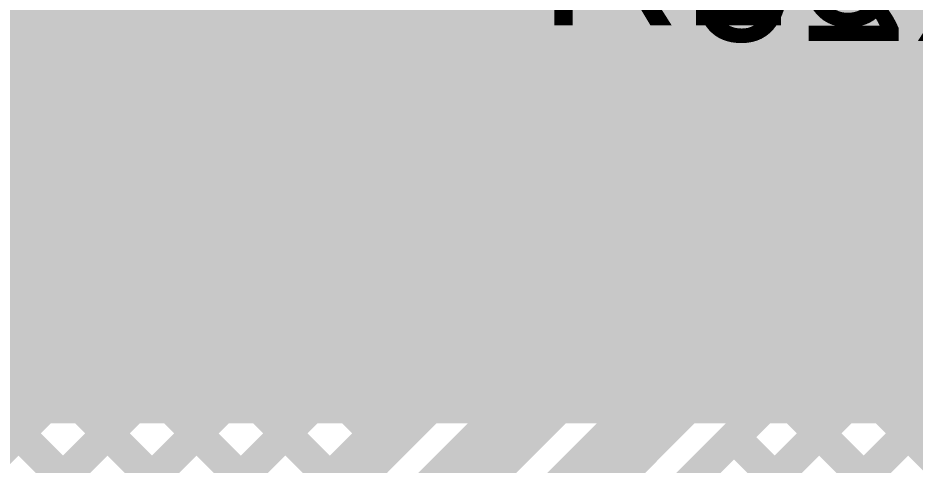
# Model space of a CAD drawing. Header units: millimetres. Extents: x -0.26 to 2.84, y -0.09 to 2.43.
# Drawn here: x 1.5544 to 1.8396, y 0.9527 to 1.0949 of the extents above; entities that cross this region are included whole.
import ezdxf

# ---------------------------------------------------------------- set-up
doc = ezdxf.new("R2010")
doc.units = ezdxf.units.MM
doc.header["$MEASUREMENT"] = 0
for name, color, linetype in [('BottomLayer', 5, 'Continuous'), ('BottomOverlay', 54, 'Continuous'), ('TopLayer', 1, 'Continuous'), ('TopOverlay', 2, 'Continuous'), ('TopPaste', 8, 'Continuous'), ('TopSolder', 216, 'Continuous')]:
    doc.layers.add(name, color=color, linetype=linetype)
doc.styles.add('Arial', font='arial.ttf', dxfattribs={"height": 0.2})

# ---------------------------------------------------------------- blocks, each defined once
blk = doc.blocks.new('VKMB1001E101MV_150')
at = {"layer": 'TopLayer'}
for points in [[(-0.1378, 0.02165), (-0.02756, 0.02165), (-0.02756, -0.02165), (-0.1378, -0.02165)], [(0.02756, 0.02165), (0.1378, 0.02165), (0.1378, -0.02165), (0.02756, -0.02165)]]:
    blk.add_hatch(color=1, dxfattribs=at).paths.add_polyline_path(points)
at = {"layer": 'TopPaste'}
for points in [[(-0.1378, 0.02165), (-0.02756, 0.02165), (-0.02756, -0.02165), (-0.1378, -0.02165)], [(0.02756, 0.02165), (0.1378, 0.02165), (0.1378, -0.02165), (0.02756, -0.02165)]]:
    blk.add_hatch(color=8, dxfattribs=at).paths.add_polyline_path(points)
at = {"layer": 'TopSolder'}
for points in [[(-0.1418, 0.02565), (-0.02356, 0.02565), (-0.02356, -0.02565), (-0.1418, -0.02565)], [(0.02356, 0.02565), (0.1418, 0.02565), (0.1418, -0.02565), (0.02356, -0.02565)]]:
    blk.add_hatch(color=216, dxfattribs=at).paths.add_polyline_path(points)
at = {"layer": 'TopOverlay', "const_width": 0.005}
for points in [[(-0.105, 0.0575), (-0.05817, 0.10433)], [(0.10433, 0.10433), (-0.05817, 0.10433)], [(0.10433, 0.031), (0.10433, 0.10433)], [(-0.105, 0.035), (-0.105, 0.0575)], [(-0.128, 0.028), (-0.128, 0.051)], [(-0.116, 0.04), (-0.139, 0.04)], [(0.10433, -0.10433), (0.10433, -0.031)], [(-0.105, -0.0575), (-0.105, -0.035)], [(-0.05817, -0.10433), (-0.105, -0.0575)], [(0.10433, -0.10433), (-0.05817, -0.10433)]]:
    blk.add_lwpolyline(points, dxfattribs=at)
at = {"layer": 'TopOverlay', "const_width": 0.0025}
for points in [[(-0.05942, 0.10433, 1), (-0.05692, 0.10433, 1)], [(-0.05942, 0.10433, 1), (-0.05692, 0.10433, 1)], [(0.10308, 0.10433, 1), (0.10558, 0.10433, 1)], [(0.10308, 0.10433, 1), (0.10558, 0.10433, 1)], [(-0.10625, 0.0575, 1), (-0.10375, 0.0575, 1)], [(-0.10625, 0.0575, 1), (-0.10375, 0.0575, 1)], [(-0.12925, 0.051, 1), (-0.12675, 0.051, 1)], [(-0.14025, 0.04, 1), (-0.13775, 0.04, 1)], [(-0.11725, 0.04, 1), (-0.11475, 0.04, 1)], [(-0.10625, 0.035, 1), (-0.10375, 0.035, 1)], [(0.10308, 0.031, 1), (0.10558, 0.031, 1)], [(-0.12925, 0.028, 1), (-0.12675, 0.028, 1)], [(0.10308, -0.031, 1), (0.10558, -0.031, 1)], [(-0.10625, -0.035, 1), (-0.10375, -0.035, 1)], [(-0.10625, -0.0575, 1), (-0.10375, -0.0575, 1)], [(-0.10625, -0.0575, 1), (-0.10375, -0.0575, 1)], [(-0.05942, -0.10433, 1), (-0.05692, -0.10433, 1)], [(-0.05942, -0.10433, 1), (-0.05692, -0.10433, 1)], [(0.10308, -0.10433, 1), (0.10558, -0.10433, 1)], [(0.10308, -0.10433, 1), (0.10558, -0.10433, 1)]]:
    blk.add_lwpolyline(points, format="xyb", close=True, dxfattribs=at)

msp = doc.modelspace()

# ---------------------------------------------------------------- hatches: boundary and pattern name
at = {"layer": 'TopLayer'}
for points in [[(1.541, 1.079), (1.68, 1.079), (1.68, 1.37), (1.541, 1.37)], [(1.422, 1.079), (1.621, 1.079), (1.621, 1.203), (1.422, 1.203)], [(1.219, 0.966), (1.892, 0.966), (1.892, 1.167), (1.219, 1.167)]]:
    msp.add_hatch(color=1, dxfattribs=at).paths.add_polyline_path(points)

# ---------------------------------------------------------------- linework, layer by layer
at = {"layer": 'BottomLayer'}
for points, const_width in [([(0.217, 1.085), (1.7995, 1.085)], 0.01), ([(1.28163, 0.803), (1.56363, 1.085)], 0.01), ([(1.30991, 0.803), (1.59191, 1.085)], 0.01), ([(1.3382, 0.803), (1.6202, 1.085)], 0.01), ([(1.36648, 0.803), (1.64848, 1.085)], 0.01), ([(1.39477, 0.803), (1.67677, 1.085)], 0.01), ([(1.42305, 0.803), (1.70505, 1.085)], 0.01), ([(1.4324, 1.085), (1.637, 0.8804)], 0.01), ([(1.45134, 0.803), (1.73334, 1.085)], 0.01), ([(1.46068, 1.085), (1.637, 0.90868)], 0.01), ([(1.48896, 1.085), (1.64421, 0.92975)], 0.01), ([(1.51725, 1.085), (1.65835, 0.94389)], 0.01), ([(1.54553, 1.085), (1.6725, 0.95804)], 0.01), ([(1.57382, 1.085), (1.68664, 0.97218)], 0.01), ([(1.57997, 0.90335), (1.76162, 1.085)], 0.01), ([(1.59709, 0.89219), (1.7899, 1.085)], 0.01), ([(1.6021, 1.085), (1.70078, 0.98632)], 0.01), ([(1.63039, 1.085), (1.71492, 1.00046)], 0.01), ([(1.65867, 1.085), (1.72906, 1.0146)], 0.01), ([(1.68695, 1.085), (1.74321, 1.02875)], 0.01), ([(1.71524, 1.085), (1.75735, 1.04289)], 0.01), ([(1.74352, 1.085), (1.77149, 1.05703)], 0.01), ([(1.7718, 1.085), (1.78563, 1.07117)], 0.01), ([(1.64374, 0.92928), (1.79872, 1.08426)], 0.01), ([(1.66, 0.91301), (1.81499, 1.068)], 0.022), ([(1.81499, 1.068), (1.911, 1.068)], 0.022), ([(1.703, 0.915), (1.821, 1.033)], 0.022), ([(1.821, 1.033), (1.936, 1.033)], 0.022), ([(1.726, 0.85139), (1.88461, 1.01)], 0.01), ([(1.726, 0.87967), (1.85633, 1.01)], 0.01), ([(1.726, 0.90547), (1.83053, 1.01)], 0.01), ([(1.83053, 1.01), (1.936, 1.01)], 0.01), ([(1.82452, 1.004), (2.052, 0.77652)], 0.01), ([(1.81038, 0.98985), (2.052, 0.74824)], 0.01), ([(1.79624, 0.97571), (2.052, 0.71995)], 0.01), ([(1.7821, 0.96157), (1.86497, 0.8787)], 0.01)]:
    msp.add_lwpolyline(points, dxfattribs=dict(at, const_width=const_width))
for points, const_width in [([(1.56113, 1.085, 1), (1.56613, 1.085, 1)], 0.005), ([(1.57132, 1.085, 1), (1.57632, 1.085, 1)], 0.005), ([(1.58941, 1.085, 1), (1.59441, 1.085, 1)], 0.005), ([(1.5996, 1.085, 1), (1.6046, 1.085, 1)], 0.005), ([(1.6177, 1.085, 1), (1.6227, 1.085, 1)], 0.005), ([(1.62789, 1.085, 1), (1.63289, 1.085, 1)], 0.005), ([(1.64598, 1.085, 1), (1.65098, 1.085, 1)], 0.005), ([(1.65617, 1.085, 1), (1.66117, 1.085, 1)], 0.005), ([(1.67427, 1.085, 1), (1.67927, 1.085, 1)], 0.005), ([(1.68445, 1.085, 1), (1.68945, 1.085, 1)], 0.005), ([(1.70255, 1.085, 1), (1.70755, 1.085, 1)], 0.005), ([(1.71274, 1.085, 1), (1.71774, 1.085, 1)], 0.005), ([(1.73084, 1.085, 1), (1.73584, 1.085, 1)], 0.005), ([(1.74102, 1.085, 1), (1.74602, 1.085, 1)], 0.005), ([(1.75912, 1.085, 1), (1.76412, 1.085, 1)], 0.005), ([(1.7693, 1.085, 1), (1.7743, 1.085, 1)], 0.005), ([(1.7874, 1.085, 1), (1.7924, 1.085, 1)], 0.005), ([(1.797, 1.085, 1), (1.802, 1.085, 1)], 0.005), ([(1.79622, 1.08426, 1), (1.80122, 1.08426, 1)], 0.005), ([(1.80949, 1.068, 1), (1.82049, 1.068, 1)], 0.011), ([(1.80949, 1.068, 1), (1.82049, 1.068, 1)], 0.011), ([(1.78313, 1.07117, 1), (1.78813, 1.07117, 1)], 0.005), ([(1.76899, 1.05703, 1), (1.77399, 1.05703, 1)], 0.005), ([(1.75485, 1.04289, 1), (1.75985, 1.04289, 1)], 0.005), ([(1.8155, 1.033, 1), (1.8265, 1.033, 1)], 0.011), ([(1.8155, 1.033, 1), (1.8265, 1.033, 1)], 0.011), ([(1.74071, 1.02875, 1), (1.74571, 1.02875, 1)], 0.005), ([(1.72656, 1.0146, 1), (1.73156, 1.0146, 1)], 0.005), ([(1.82803, 1.01, 1), (1.83303, 1.01, 1)], 0.005), ([(1.82803, 1.01, 1), (1.83303, 1.01, 1)], 0.005), ([(1.82202, 1.004, 1), (1.82702, 1.004, 1)], 0.005), ([(1.71242, 1.00046, 1), (1.71742, 1.00046, 1)], 0.005), ([(1.80788, 0.98985, 1), (1.81288, 0.98985, 1)], 0.005), ([(1.69828, 0.98632, 1), (1.70328, 0.98632, 1)], 0.005), ([(1.79374, 0.97571, 1), (1.79874, 0.97571, 1)], 0.005), ([(1.68414, 0.97218, 1), (1.68914, 0.97218, 1)], 0.005), ([(1.7796, 0.96157, 1), (1.7846, 0.96157, 1)], 0.005), ([(1.67, 0.95804, 1), (1.675, 0.95804, 1)], 0.005)]:
    msp.add_lwpolyline(points, format="xyb", close=True, dxfattribs=dict(at, const_width=const_width))

# ---------------------------------------------------------------- block references
at = {"rotation": 270}
msp.add_blockref('VKMB1001E101MV_150', (1.465, 1.22768), dxfattribs=at)

# ---------------------------------------------------------------- texts
at = {"layer": 'BottomOverlay', "style": 'Arial', "text_generation_flag": 2}
msp.add_text('R26', height=0.045, dxfattribs=at).set_placement((1.88298, 1.08751))
at = {"layer": 'TopOverlay', "style": 'Arial'}
msp.add_text('R16', height=0.045, dxfattribs=at).set_placement((1.71977, 1.09251))

doc.saveas('drawing.dxf')
